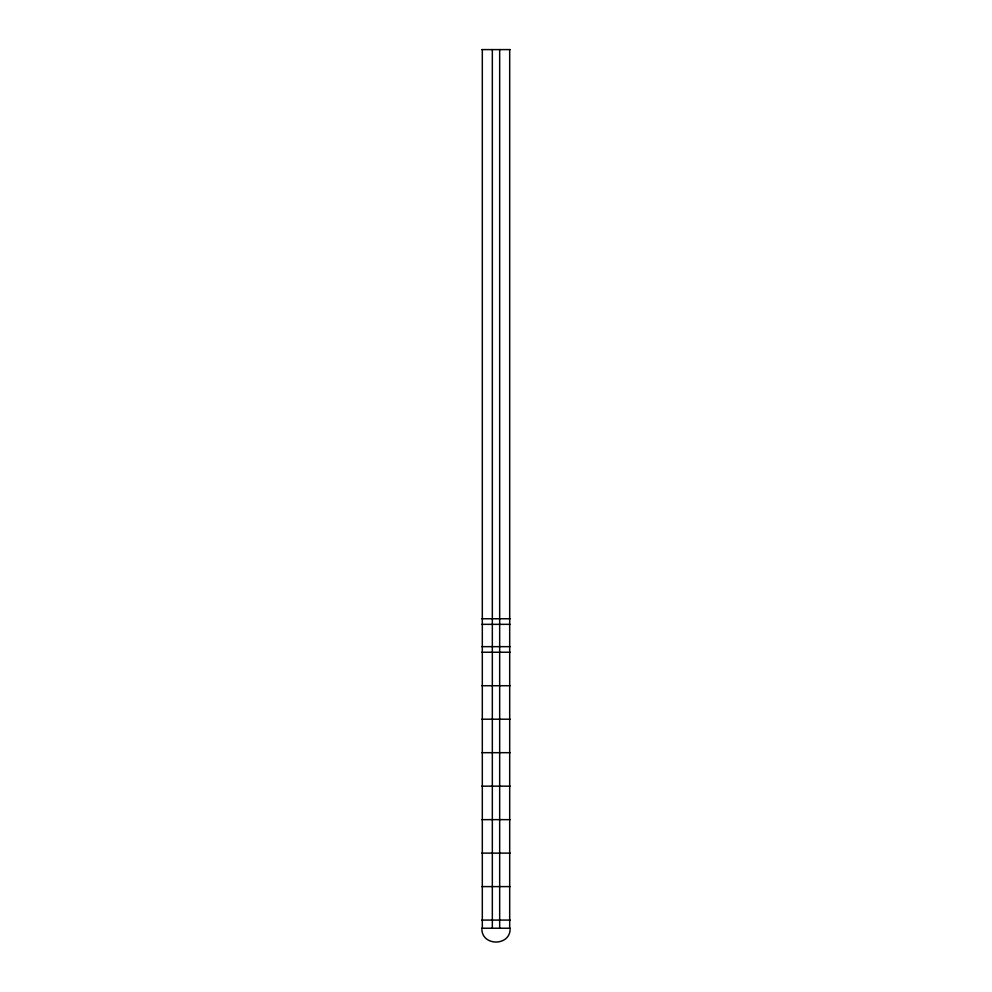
<?xml version="1.0" encoding="UTF-8"?>
<svg xmlns="http://www.w3.org/2000/svg" width="992" height="992" viewBox="0 0 992 992"><rect width="100%" height="100%" fill="white"/><g stroke="black" fill="none" stroke-linecap="round" stroke-linejoin="round"><path stroke-width="1.49" d="M510.124 929.467C509.541 946.207 482.459 946.207 481.876 929.467M481.827 49.6L510.173 49.6M481.827 618.76L510.173 618.76M481.827 624.34L510.173 624.34M481.827 646.66L510.173 646.66M481.827 652.24L510.173 652.24M481.827 685.72L510.173 685.72M481.827 719.2L510.173 719.2M481.827 752.68L510.173 752.68M481.827 786.16L510.173 786.16M481.827 819.64L510.173 819.64M481.827 853.12L510.173 853.12M481.827 886.6L510.173 886.6M481.827 920.08L510.173 920.08M481.827 928.227L510.173 928.227M509.69 49.6L509.69 928.227M499.67 49.6L499.67 928.227M492.33 49.6L492.33 928.227M482.31 49.6L482.31 928.227"/></g></svg>
